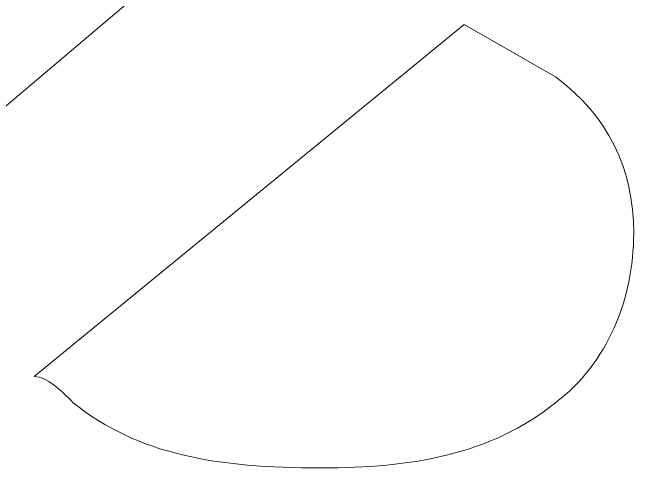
# Model space of a CAD drawing. Header units: inches. Extents: x -1525 to 612, y 0 to 1008.
# Drawn here: x 529.041 to 531.954, y 927.266 to 929.395 of the extents above; entities that cross this region are included whole.
import ezdxf

# ---------------------------------------------------------------- set-up
doc = ezdxf.new("R2010")
doc.units = ezdxf.units.IN
doc.header["$MEASUREMENT"] = 0
doc.layers.add('Layer 1', color=7, linetype='Continuous', lineweight=0)

# ---------------------------------------------------------------- blocks, each defined once
blk = doc.blocks.new('Block_33')
at = {"layer": 'Layer 1'}
for points, knots in [([(530.16, 929.94), (530.16, 929.94), (529.32, 930.24), (529.32, 930.24), (529.14, 930.3), (529.02, 930.42), (528.96, 930.6), (528.96, 930.78), (528.96, 930.9), (529.08, 931.08), (529.08, 931.2), (529.2, 931.2599), (529.38, 931.32), (529.5, 931.38), (529.68, 931.32), (529.86, 931.2599), (529.86, 931.2599), (530.94, 930.72), (530.94, 930.72), (530.94, 930.72), (531.48, 931.2), (531.48, 931.2), (531.6, 931.2599), (531.72, 931.32), (531.9, 931.32), (532.02, 931.32), (532.2, 931.2599), (532.26, 931.14), (532.38, 931.02), (532.44, 930.9), (532.44, 930.72), (532.44, 930.6), (532.38, 930.48), (532.26, 930.42), (532.26, 930.42), (531.96, 930.18), (531.96, 930.18), (532.02, 930.18), (532.08, 930.12), (532.14, 930.06), (532.26, 930.06), (532.26, 930), (532.32, 929.94), (532.8, 929.52), (533.04, 929.04), (533.04, 928.38), (533.04, 927.72), (532.8, 927.18), (532.26, 926.7599), (531.78, 926.34), (531.18, 926.16), (530.46, 926.16), (529.68, 926.16), (529.08, 926.34), (528.6, 926.7599), (528.42, 926.88), (528.36, 926.94), (528.3, 927.06), (528.3, 927.06), (528.36, 927.06), (528.36, 927.06), (528.36, 927), (528.36, 927), (528.3, 927), (528.3, 927), (528.24, 926.88), (528.24, 926.88), (528.18, 926.88), (528.18, 926.88), (528.12, 926.88), (527.7, 926.58), (527.22, 926.46), (526.8, 926.46), (526.2, 926.46), (525.66, 926.64), (525.24, 927), (524.88, 927.36), (524.64, 927.78), (524.64, 928.38), (524.64, 928.92), (524.88, 929.4), (525.24, 929.7), (525.72, 930), (526.2, 930.18), (526.74, 930.12), (527.04, 930.12), (527.28, 930.06), (527.4, 930), (527.52, 929.94), (527.7, 929.82), (527.88, 929.7), (527.88, 929.7), (528.3, 929.22), (528.3, 929.22), (528.3, 929.22), (528.6, 928.62), (528.6, 928.62), (528.6, 928.62), (530.16, 929.94), (530.16, 929.94)], [0, 0, 0, 0, 1, 1, 1, 2, 2, 2, 3, 3, 3, 4, 4, 4, 5, 5, 5, 6, 6, 6, 7, 7, 7, 8, 8, 8, 9, 9, 9, 10, 10, 10, 11, 11, 11, 12, 12, 12, 13, 13, 13, 14, 14, 14, 15, 15, 15, 16, 16, 16, 17, 17, 17, 18, 18, 18, 19, 19, 19, 20, 20, 20, 21, 21, 21, 22, 22, 22, 23, 23, 23, 24, 24, 24, 25, 25, 25, 26, 26, 26, 27, 27, 27, 28, 28, 28, 29, 29, 29, 30, 30, 30, 31, 31, 31, 32, 32, 32, 33, 33, 33, 33]), ([(531.54, 929.1), (531.54, 929.1), (531.12, 929.34), (531.12, 929.34), (531.12, 929.34), (529.14, 927.72), (529.14, 927.72), (529.2, 927.72), (529.26, 927.66), (529.32, 927.6), (529.62, 927.36), (529.98, 927.3), (530.46, 927.3), (530.88, 927.3), (531.24, 927.36), (531.54, 927.6), (531.78, 927.78), (531.9, 928.08), (531.9, 928.38), (531.9, 928.68), (531.78, 928.92), (531.54, 929.1)], [0, 0, 0, 0, 1, 1, 1, 2, 2, 2, 3, 3, 3, 4, 4, 4, 5, 5, 5, 6, 6, 6, 7, 7, 7, 7])]:
    blk.add_open_spline(points, degree=3, knots=knots, dxfattribs=at)
blk = doc.blocks.new('Block_32')
at = {"layer": 'Layer 1'}
blk.add_blockref('Block_33', (0, 0), dxfattribs=at)

msp = doc.modelspace()

# ---------------------------------------------------------------- block references
at = {"layer": 'Layer 1'}
msp.add_blockref('Block_32', (0, 0), dxfattribs=at)

doc.saveas('drawing.dxf')
